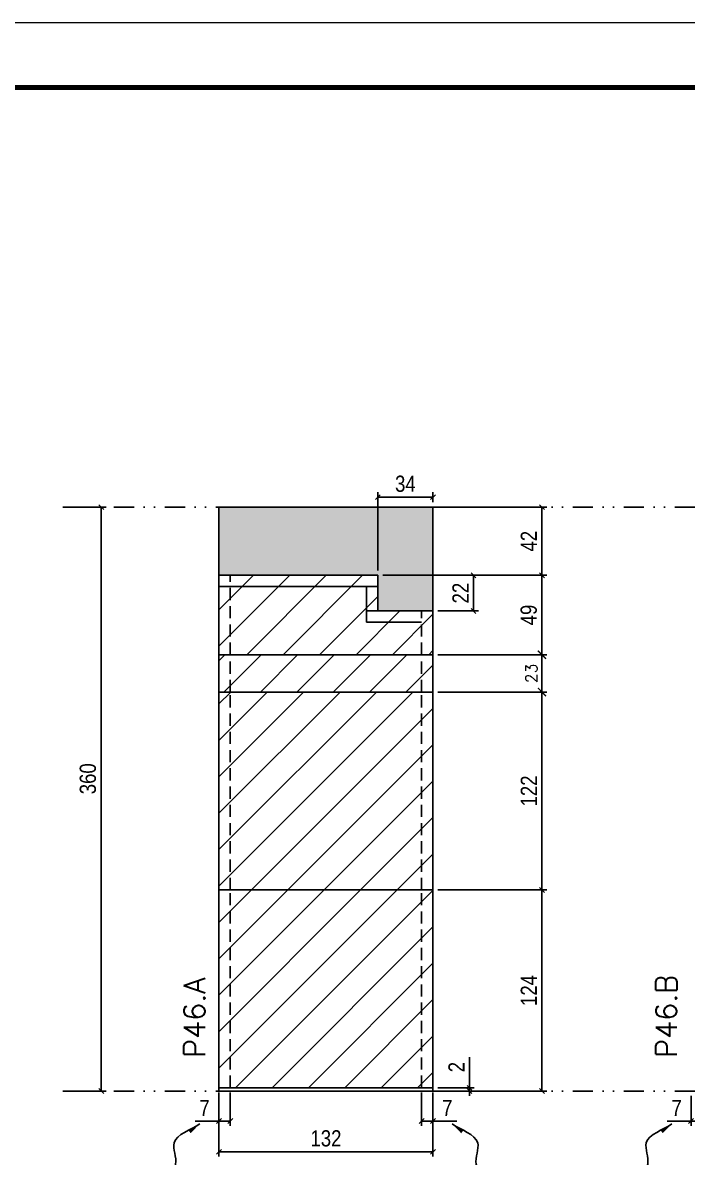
# Model space of a CAD drawing. Extents: x 2949 to 9203, y -16089 to 12527.
# Drawn here: x 6542 to 6952, y 7233 to 7932 of the extents above; entities that cross this region are included whole.
import ezdxf

# ---------------------------------------------------------------- set-up
doc = ezdxf.new("R2010")
doc.units = 0
for name, pattern in [('DASHED', [0.75, 0.5, -0.25]), ('DIVIDE2', [0.625, 0.25, -0.125, 0, -0.125, 0, -0.125]), ('HIDDEN', [0.375, 0.25, -0.125])]:
    doc.linetypes.add(name, pattern=pattern)
for name, color, linetype in [('COTA', 241, 'Continuous'), ('cotas', 4, 'Continuous'), ('Nível', 160, 'Continuous'), ('Painéis', 200, 'Continuous'), ('SARR_2.2x7', 40, 'Continuous'), ('Sarrafo de Pressão', 42, 'HIDDEN')]:
    doc.layers.add(name, color=color, linetype=linetype)
for name, color, linetype, lineweight in [('Folhas', 255, 'Continuous', 9), ('Hachura', 251, 'Continuous', 9), ('SARRAFO DE PRESSAO', 251, 'DASHED', 9), ('Texto Seção', 7, 'Continuous', 15)]:
    doc.layers.add(name, color=color, linetype=linetype, lineweight=lineweight)
doc.styles.add('COTA TECNICA', font='techl___.ttf', dxfattribs={"height": 10})
doc.styles.add('COTA TECNICA-50', font='techl___.ttf', dxfattribs={"height": 10})
doc.styles.add('REGUA-120', font='ROMANS.shx', dxfattribs={"height": 15})
doc.styles.add('ROMANS', font='romans.shx')
doc.styles.get("Standard").update_dxf_attribs({"font": 'arial.ttf'})
doc.dimstyles.new('COTA PAINEL-50', dxfattribs={"dimtxt": 10, "dimasz": 3, "dimexe": 3, "dimexo": 3, "dimgap": 3, "dimtad": 1, "dimdec": 1, "dimzin": 12, "dimdsep": 46, "dimtxsty": 'COTA TECNICA-50', "dimblk1": 'OBLIQUE', "dimblk2": 'OBLIQUE', "dimsah": 1, "dimcen": 0.9, "dimclrd": 4, "dimclre": 4, "dimclrt": 240, "dimadec": 1, "dimazin": 3, "dimtfac": 1, "dimtdec": 1, "dimtmove": 0, "dimatfit": 3, "dimfxl": 1, "dimtolj": 1, "dimtzin": 12, "dimarcsym": 0})
doc.dimstyles.new('Cota Paínel', dxfattribs={"dimtxt": 7, "dimasz": 5, "dimexe": 3, "dimexo": 3, "dimgap": 3, "dimtad": 1, "dimdec": 1, "dimzin": 12, "dimdsep": 46, "dimtxsty": 'ROMANS', "dimblk": 'ARCHTICK', "dimcen": 0, "dimclrd": 4, "dimclre": 4, "dimclrt": 1, "dimadec": 1, "dimazin": 3, "dimtfac": 1, "dimtdec": 1, "dimtmove": 0, "dimatfit": 3, "dimldrblk": 'OBLIQUE', "dimfxl": 1, "dimtolj": 1, "dimtzin": 12, "dimarcsym": 0})
doc.dimstyles.new('PAINEL', dxfattribs={"dimtxt": 10, "dimasz": 3, "dimexe": 3, "dimexo": 3, "dimgap": 3, "dimtad": 1, "dimdec": 1, "dimzin": 12, "dimdsep": 46, "dimtxsty": 'COTA TECNICA', "dimblk1": 'OBLIQUE', "dimblk2": 'OBLIQUE', "dimsah": 1, "dimcen": 0.9, "dimclrd": 4, "dimclre": 4, "dimclrt": 240, "dimadec": 1, "dimazin": 3, "dimtfac": 1, "dimtdec": 1, "dimtmove": 0, "dimatfit": 3, "dimfxl": 1, "dimtolj": 1, "dimtzin": 12, "dimarcsym": 0})
doc.dimstyles.get("Standard").update_dxf_attribs({"dimtxt": 0.18, "dimasz": 0.18, "dimexe": 0.18, "dimexo": 0.0625, "dimgap": 0.09, "dimtad": 0, "dimtih": 1, "dimtoh": 1, "dimdec": 4, "dimzin": 0, "dimdsep": 46, "dimtxsty": 'Standard', "dimcen": 0.09, "dimadec": 0, "dimazin": 0, "dimtfac": 1, "dimtdec": 4, "dimtofl": 0, "dimtmove": 0, "dimatfit": 3, "dimfxl": 1, "dimtolj": 1, "dimtzin": 0, "dimarcsym": 0})
pattern_1 = [(45, (-126071.967, -22713.47), (-11.2253202, 11.2253202), [])]

# ---------------------------------------------------------------- blocks, each defined once
blk = doc.blocks.new('9999999999')
at = {"layer": 'Folhas'}
blk.add_lwpolyline([(98138.98, 34190.21), (99623.98, 34190.21), (99623.98, 35240.21), (98138.98, 35240.21)], close=True, dxfattribs=at)
at = {"layer": 'Folhas', "color": 30, "const_width": 3}
blk.add_lwpolyline([(98213.98, 34230.21), (99583.98, 34230.21), (99583.98, 35200.21), (98213.98, 35200.21)], close=True, dxfattribs=at)
blk = doc.blocks.new('_Oblique')
at = {"color": 0, "linetype": 'ByBlock', "lineweight": -2}
blk.add_line((-0.5, -0.5), (0.5, 0.5), dxfattribs=at)
blk = doc.blocks.new('*D669')
at = {"layer": 'cotas', "color": 4, "linetype": 'ByBlock', "lineweight": -2, "transparency": 16777216}
for p, q in [((6570.19, 7633.72), (6593.91, 7633.72)), ((6590.91, 7633.72), (6590.91, 7273.72)), ((6570.19, 7273.72), (6593.91, 7273.72))]:
    blk.add_line(p, q, dxfattribs=at)
at = {"layer": 'Defpoints', "color": 0, "linetype": 'ByBlock', "transparency": 16777216}
for p in [(6567.19, 7633.72), (6567.19, 7273.72), (6590.91, 7273.72)]:
    blk.add_point(p, dxfattribs=at)
at = {"layer": 'cotas', "color": 4, "linetype": 'ByBlock', "lineweight": -2, "transparency": 16777216, "xscale": 3, "yscale": 3, "zscale": 3}
for p, rotation in [((6590.91, 7633.72), 90), ((6590.91, 7273.72), 270)]:
    blk.add_blockref('_Oblique', p, dxfattribs=dict(at, rotation=rotation))
at = {"layer": 'cotas', "color": 240, "linetype": 'ByBlock', "transparency": 16777216, "insert": (6582.69, 7466.25), "char_height": 10, "attachment_point": 5, "rotation": 90, "style": 'COTA TECNICA'}
blk.add_mtext('\\A1;360', dxfattribs=at)
blk = doc.blocks.new('*D636')
at = {"layer": 'COTA', "color": 4, "lineweight": -2, "transparency": 16777216}
for p, q in [((6663.49, 7272.72), (6663.49, 7233.26)), ((6795.49, 7272.72), (6795.49, 7233.26)), ((6663.49, 7236.26), (6795.49, 7236.26))]:
    blk.add_line(p, q, dxfattribs=at)
at = {"layer": 'Defpoints', "color": 0, "transparency": 16777216}
for p in [(6663.49, 7275.72), (6795.49, 7275.72), (6795.49, 7236.26)]:
    blk.add_point(p, dxfattribs=at)
at = {"layer": 'COTA', "color": 4, "lineweight": -2, "transparency": 16777216, "xscale": 3, "yscale": 3, "zscale": 3, "rotation": 180}
blk.add_blockref('_Oblique', (6663.49, 7236.26), dxfattribs=at)
at = {"layer": 'COTA', "color": 4, "lineweight": -2, "transparency": 16777216, "xscale": 3, "yscale": 3, "zscale": 3}
blk.add_blockref('_Oblique', (6795.49, 7236.26), dxfattribs=at)
at = {"layer": 'COTA', "color": 240, "transparency": 16777216, "insert": (6729.49, 7244.48), "char_height": 10, "attachment_point": 5, "style": 'COTA TECNICA'}
blk.add_mtext('\\A1;132', dxfattribs=at)
blk = doc.blocks.new('*D637')
at = {"layer": 'COTA', "color": 4, "lineweight": -2, "transparency": 16777216}
for p, q in [((6663.49, 7270.72), (6663.49, 7252.21)), ((6670.49, 7272.72), (6670.49, 7252.21)), ((6663.49, 7255.21), (6648.75, 7255.21)), ((6670.49, 7255.21), (6663.49, 7255.21))]:
    blk.add_line(p, q, dxfattribs=at)
at = {"layer": 'Defpoints', "color": 0, "transparency": 16777216}
for p in [(6670.49, 7275.72), (6663.49, 7273.72), (6663.49, 7255.21)]:
    blk.add_point(p, dxfattribs=at)
at = {"layer": 'COTA', "color": 4, "lineweight": -2, "transparency": 16777216, "xscale": 3, "yscale": 3, "zscale": 3, "rotation": 180}
blk.add_blockref('_Oblique', (6663.49, 7255.21), dxfattribs=at)
at = {"layer": 'COTA', "color": 4, "lineweight": -2, "transparency": 16777216, "xscale": 3, "yscale": 3, "zscale": 3}
blk.add_blockref('_Oblique', (6670.49, 7255.21), dxfattribs=at)
at = {"layer": 'COTA', "color": 240, "transparency": 16777216, "insert": (6654.62, 7263.28), "char_height": 10, "attachment_point": 5, "style": 'COTA TECNICA-50'}
blk.add_mtext('\\A1;7', dxfattribs=at)
blk = doc.blocks.new('*D638')
at = {"layer": 'COTA', "color": 4, "lineweight": -2, "transparency": 16777216}
for p, q in [((6788.49, 7272.72), (6788.49, 7252.21)), ((6795.49, 7270.72), (6795.49, 7252.21)), ((6788.49, 7255.21), (6795.49, 7255.21)), ((6795.49, 7255.21), (6810.22, 7255.21))]:
    blk.add_line(p, q, dxfattribs=at)
at = {"layer": 'Defpoints', "color": 0, "transparency": 16777216}
for p in [(6788.49, 7275.72), (6795.49, 7273.72), (6795.49, 7255.21)]:
    blk.add_point(p, dxfattribs=at)
at = {"layer": 'COTA', "color": 4, "lineweight": -2, "transparency": 16777216, "xscale": 3, "yscale": 3, "zscale": 3, "rotation": 180}
blk.add_blockref('_Oblique', (6788.49, 7255.21), dxfattribs=at)
at = {"layer": 'COTA', "color": 4, "lineweight": -2, "transparency": 16777216, "xscale": 3, "yscale": 3, "zscale": 3}
blk.add_blockref('_Oblique', (6795.49, 7255.21), dxfattribs=at)
at = {"layer": 'COTA', "color": 240, "transparency": 16777216, "insert": (6804.35, 7263.28), "char_height": 10, "attachment_point": 5, "style": 'COTA TECNICA-50'}
blk.add_mtext('\\A1;7', dxfattribs=at)
blk = doc.blocks.new('*D639')
at = {"layer": 'COTA', "color": 4, "lineweight": -2, "transparency": 16777216}
for p, q in [((6798.49, 7397.72), (6865.7, 7397.72)), ((6862.7, 7273.72), (6862.7, 7397.72)), ((6798.49, 7273.72), (6865.7, 7273.72))]:
    blk.add_line(p, q, dxfattribs=at)
at = {"layer": 'Defpoints', "color": 0, "transparency": 16777216}
for p in [(6795.49, 7397.72), (6862.7, 7397.72), (6795.49, 7273.72)]:
    blk.add_point(p, dxfattribs=at)
at = {"layer": 'COTA', "color": 4, "lineweight": -2, "transparency": 16777216, "xscale": 3, "yscale": 3, "zscale": 3}
for p, rotation in [((6862.7, 7397.72), 90), ((6862.7, 7273.72), 270)]:
    blk.add_blockref('_Oblique', p, dxfattribs=dict(at, rotation=rotation))
at = {"layer": 'COTA', "color": 240, "transparency": 16777216, "insert": (6854.62, 7335.72), "char_height": 10, "attachment_point": 5, "rotation": 90, "style": 'COTA TECNICA-50'}
blk.add_mtext('\\A1;124', dxfattribs=at)
blk = doc.blocks.new('*D640')
at = {"layer": 'COTA', "color": 4, "lineweight": -2, "transparency": 16777216}
for p, q in [((6818.01, 7275.72), (6818.01, 7294.52)), ((6798.49, 7275.72), (6821.01, 7275.72)), ((6818.01, 7273.72), (6818.01, 7275.72)), ((6798.49, 7273.72), (6821.01, 7273.72)), ((6818.01, 7273.72), (6818.01, 7270.72))]:
    blk.add_line(p, q, dxfattribs=at)
at = {"layer": 'Defpoints', "color": 0, "transparency": 16777216}
for p in [(6795.49, 7275.72), (6795.49, 7273.72), (6818.01, 7273.72)]:
    blk.add_point(p, dxfattribs=at)
at = {"layer": 'COTA', "color": 4, "lineweight": -2, "transparency": 16777216, "xscale": 3, "yscale": 3, "zscale": 3}
for p, rotation in [((6818.01, 7275.72), 270), ((6818.01, 7273.72), 90)]:
    blk.add_blockref('_Oblique', p, dxfattribs=dict(at, rotation=rotation))
at = {"layer": 'COTA', "color": 240, "transparency": 16777216, "insert": (6810.01, 7288.46), "char_height": 10, "attachment_point": 5, "rotation": 90, "style": 'COTA TECNICA-50'}
blk.add_mtext('\\A1;2', dxfattribs=at)
blk = doc.blocks.new('*D641')
at = {"layer": 'COTA', "color": 4, "linetype": 'ByBlock', "lineweight": -2, "transparency": 16777216}
for p, q in [((6798.49, 7519.72), (6865.7, 7519.72)), ((6862.7, 7519.72), (6862.7, 7397.72)), ((6798.49, 7397.72), (6865.7, 7397.72))]:
    blk.add_line(p, q, dxfattribs=at)
at = {"layer": 'Defpoints', "color": 0, "linetype": 'ByBlock', "transparency": 16777216}
for p in [(6795.49, 7519.72), (6795.49, 7397.72), (6862.7, 7397.72)]:
    blk.add_point(p, dxfattribs=at)
at = {"layer": 'COTA', "color": 4, "linetype": 'ByBlock', "lineweight": -2, "transparency": 16777216, "xscale": 3, "yscale": 3, "zscale": 3}
for p, rotation in [((6862.7, 7519.72), 90), ((6862.7, 7397.72), 270)]:
    blk.add_blockref('_Oblique', p, dxfattribs=dict(at, rotation=rotation))
at = {"layer": 'COTA', "color": 240, "linetype": 'ByBlock', "transparency": 16777216, "insert": (6854.64, 7458.72), "char_height": 10, "attachment_point": 5, "rotation": 90, "style": 'COTA TECNICA'}
blk.add_mtext('\\A1;122', dxfattribs=at)
blk = doc.blocks.new('*D644')
at = {"layer": 'COTA', "color": 4, "linetype": 'ByBlock', "lineweight": -2, "transparency": 16777216}
for p, q in [((6798.49, 7591.72), (6865.7, 7591.72)), ((6862.7, 7591.72), (6862.7, 7542.72)), ((6798.49, 7542.72), (6865.7, 7542.72))]:
    blk.add_line(p, q, dxfattribs=at)
at = {"layer": 'Defpoints', "color": 0, "linetype": 'ByBlock', "transparency": 16777216}
for p in [(6795.49, 7591.72), (6795.49, 7542.72), (6862.7, 7542.72)]:
    blk.add_point(p, dxfattribs=at)
at = {"layer": 'COTA', "color": 4, "linetype": 'ByBlock', "lineweight": -2, "transparency": 16777216, "xscale": 3, "yscale": 3, "zscale": 3}
for p, rotation in [((6862.7, 7591.72), 90), ((6862.7, 7542.72), 270)]:
    blk.add_blockref('_Oblique', p, dxfattribs=dict(at, rotation=rotation))
at = {"layer": 'COTA', "color": 240, "linetype": 'ByBlock', "transparency": 16777216, "insert": (6854.6, 7567.22), "char_height": 10, "attachment_point": 5, "rotation": 90, "style": 'COTA TECNICA'}
blk.add_mtext('\\A1;49', dxfattribs=at)
blk = doc.blocks.new('*D647')
at = {"layer": 'COTA', "color": 4, "lineweight": -2, "transparency": 16777216}
for p, q in [((6954.68, 7270.72), (6954.68, 7252.21)), ((6961.68, 7272.72), (6961.68, 7252.21)), ((6954.68, 7255.21), (6939.94, 7255.21)), ((6961.68, 7255.21), (6954.68, 7255.21))]:
    blk.add_line(p, q, dxfattribs=at)
at = {"layer": 'Defpoints', "color": 0, "transparency": 16777216}
for p in [(6961.68, 7275.72), (6954.68, 7273.72), (6954.68, 7255.21)]:
    blk.add_point(p, dxfattribs=at)
at = {"layer": 'COTA', "color": 4, "lineweight": -2, "transparency": 16777216, "xscale": 3, "yscale": 3, "zscale": 3, "rotation": 180}
blk.add_blockref('_Oblique', (6954.68, 7255.21), dxfattribs=at)
at = {"layer": 'COTA', "color": 4, "lineweight": -2, "transparency": 16777216, "xscale": 3, "yscale": 3, "zscale": 3}
blk.add_blockref('_Oblique', (6961.68, 7255.21), dxfattribs=at)
at = {"layer": 'COTA', "color": 240, "transparency": 16777216, "insert": (6945.81, 7263.28), "char_height": 10, "attachment_point": 5, "style": 'COTA TECNICA-50'}
blk.add_mtext('\\A1;7', dxfattribs=at)
blk = doc.blocks.new('*D666')
at = {"layer": 'COTA', "color": 4, "linetype": 'ByBlock', "lineweight": -2, "transparency": 16777216}
for p, q in [((6764.49, 7591.72), (6823.49, 7591.72)), ((6820.49, 7591.72), (6820.49, 7569.72)), ((6798.49, 7569.72), (6823.49, 7569.72))]:
    blk.add_line(p, q, dxfattribs=at)
at = {"layer": 'Defpoints', "color": 0, "linetype": 'ByBlock', "transparency": 16777216}
for p in [(6761.49, 7591.72), (6795.49, 7569.72), (6820.49, 7569.72)]:
    blk.add_point(p, dxfattribs=at)
at = {"layer": 'COTA', "color": 4, "linetype": 'ByBlock', "lineweight": -2, "transparency": 16777216, "xscale": 3, "yscale": 3, "zscale": 3}
for p, rotation in [((6820.49, 7591.72), 90), ((6820.49, 7569.72), 270)]:
    blk.add_blockref('_Oblique', p, dxfattribs=dict(at, rotation=rotation))
at = {"layer": 'COTA', "color": 240, "linetype": 'ByBlock', "transparency": 16777216, "insert": (6812.49, 7580.72), "char_height": 10, "attachment_point": 5, "rotation": 90, "style": 'COTA TECNICA'}
blk.add_mtext('\\A1;22', dxfattribs=at)
blk = doc.blocks.new('*D660')
at = {"layer": 'COTA', "color": 4, "linetype": 'ByBlock', "lineweight": -2, "transparency": 16777216}
for p, q in [((6798.49, 7633.72), (6865.7, 7633.72)), ((6862.7, 7591.72), (6862.7, 7633.72)), ((6764.49, 7591.72), (6865.7, 7591.72))]:
    blk.add_line(p, q, dxfattribs=at)
at = {"layer": 'Defpoints', "color": 0, "linetype": 'ByBlock', "transparency": 16777216}
for p in [(6795.49, 7633.72), (6862.7, 7633.72), (6761.49, 7591.72)]:
    blk.add_point(p, dxfattribs=at)
at = {"layer": 'COTA', "color": 4, "linetype": 'ByBlock', "lineweight": -2, "transparency": 16777216, "xscale": 3, "yscale": 3, "zscale": 3}
for p, rotation in [((6862.7, 7633.72), 90), ((6862.7, 7591.72), 270)]:
    blk.add_blockref('_Oblique', p, dxfattribs=dict(at, rotation=rotation))
at = {"layer": 'COTA', "color": 240, "linetype": 'ByBlock', "transparency": 16777216, "insert": (6854.62, 7612.72), "char_height": 10, "attachment_point": 5, "rotation": 90, "style": 'COTA TECNICA'}
blk.add_mtext('\\A1;42', dxfattribs=at)
blk = doc.blocks.new('*D652')
at = {"layer": 'cotas', "color": 4, "linetype": 'ByBlock', "lineweight": -2, "transparency": 16777216}
for p, q in [((6761.49, 7594.72), (6761.49, 7642.88)), ((6761.49, 7639.88), (6795.49, 7639.88)), ((6795.49, 7636.72), (6795.49, 7642.88))]:
    blk.add_line(p, q, dxfattribs=at)
at = {"layer": 'Defpoints', "color": 0, "linetype": 'ByBlock', "transparency": 16777216}
for p in [(6795.49, 7639.88), (6795.49, 7633.72), (6761.49, 7591.72)]:
    blk.add_point(p, dxfattribs=at)
at = {"layer": 'cotas', "color": 4, "linetype": 'ByBlock', "lineweight": -2, "transparency": 16777216, "xscale": 3, "yscale": 3, "zscale": 3, "rotation": 180}
blk.add_blockref('_Oblique', (6761.49, 7639.88), dxfattribs=at)
at = {"layer": 'cotas', "color": 4, "linetype": 'ByBlock', "lineweight": -2, "transparency": 16777216, "xscale": 3, "yscale": 3, "zscale": 3}
blk.add_blockref('_Oblique', (6795.49, 7639.88), dxfattribs=at)
at = {"layer": 'cotas', "color": 240, "linetype": 'ByBlock', "transparency": 16777216, "insert": (6778.49, 7648.1), "char_height": 10, "attachment_point": 5, "style": 'COTA TECNICA'}
blk.add_mtext('\\A1;34', dxfattribs=at)
blk = doc.blocks.new('_ArchTick')
at = {"color": 0, "linetype": 'ByBlock', "const_width": 0.15}
blk.add_lwpolyline([(-0.5, -0.5), (0.5, 0.5)], dxfattribs=at)
blk = doc.blocks.new('*D654')
at = {"layer": 'COTA', "color": 4, "lineweight": -2, "transparency": 16777216}
for p, q in [((6798.49, 7542.72), (6865.7, 7542.72)), ((6862.7, 7542.72), (6862.7, 7519.72)), ((6798.49, 7519.72), (6865.7, 7519.72))]:
    blk.add_line(p, q, dxfattribs=at)
at = {"layer": 'Defpoints', "color": 0, "transparency": 16777216}
for p in [(6795.49, 7542.72), (6795.49, 7519.72), (6862.7, 7519.72)]:
    blk.add_point(p, dxfattribs=at)
at = {"layer": 'COTA', "color": 4, "lineweight": -2, "transparency": 16777216, "xscale": 5, "yscale": 5, "zscale": 5}
for p, rotation in [((6862.7, 7542.72), 90), ((6862.7, 7519.72), 270)]:
    blk.add_blockref('_ArchTick', p, dxfattribs=dict(at, rotation=rotation))
at = {"layer": 'COTA', "color": 1, "transparency": 16777216, "insert": (6856.2, 7531.22), "char_height": 7, "attachment_point": 5, "rotation": 90, "style": 'ROMANS'}
blk.add_mtext('\\A1;23', dxfattribs=at)

msp = doc.modelspace()

# ---------------------------------------------------------------- hatches: boundary and pattern name
at = {"layer": 'COTA', "linetype": 'ByBlock'}
h = msp.add_hatch(dxfattribs=at)
h.set_pattern_fill('AR-CONC', color=256, scale=0.03)
h.set_pattern_definition([(50, (-126071.9665, -22690.4705), (5.46554007, -0.47817257), [0.5715, -6.2865]), (355, (-126071.9665, -22690.4705), (-1.05730264, 5.73170536), [0.4572, -5.02921753]), (100.4514447, (-126071.511, -22690.5104), (4.40823741, 5.25353256), [0.48570026, -5.34270734]), (46.1842, (-126071.9665, -22688.9465), (8.13237123, -1.26126984), [0.85725, -9.42975]), (96.6355576, (-126071.289, -22689.052), (7.122124, 7.42278374), [0.7285507, -8.01406824]), (351.184151, (-126071.9665, -22688.9465), (7.122124, 7.42278374), [0.685799, -7.54379196]), (21, (-126071.2045, -22689.3275), (4.54843174, -3.06795595), [0.5715, -6.2865]), (326, (-126071.2045, -22689.3275), (1.85406085, 5.52563898), [0.4572, -5.0292]), (71.451445, (-126070.8255, -22689.583), (6.40249258, 2.45768307), [0.48570026, -5.34269813]), (37.5, (-126071.9665, -22690.4705), (0.092658098, 2.536651166), [0, -4.96824, 0, -5.1054, 0, -5.04825]), (7.5, (-126071.9665, -22690.4705), (2.004589875, 3.005417245), [0, -2.91084, 0, -4.85394, 0, -1.92405]), (327.5, (-126073.6658, -22690.4705), (4.067717855, -0.17186232), [0, -1.905, 0, -5.9436, 0, -7.8867]), (317.5, (-126074.4278, -22690.4705), (4.44387544, 0.76279473), [0, -2.4765, 0, -3.94716, 0, -5.6007])])
h.paths.add_polyline_path([(6795.49, 7633.72), (6663.49, 7633.72), (6663.49, 7591.72), (6761.49, 7591.72), (6761.49, 7569.72), (6795.49, 7569.72)])
at = {"layer": 'Hachura', "linetype": 'ByBlock'}
h = msp.add_hatch(dxfattribs=at)
h.set_pattern_fill('ANSI31', color=256, scale=5)
h.set_pattern_definition([(45, (0, -36), (-11.22532, 11.22532), [])])
h.paths.add_polyline_path([(6795.49, 7542.72), (6795.49, 7569.72), (6761.49, 7569.72), (6761.49, 7591.72), (6663.49, 7591.72), (6663.49, 7542.72)])
at = {"layer": 'Hachura'}
h = msp.add_hatch(dxfattribs=at)
h.set_pattern_fill('ANSI31', color=256, scale=5)
h.paths.add_polyline_path([(6795.49, 7542.72), (6663.49, 7542.72), (6663.49, 7519.72), (6795.49, 7519.72)])
at = {"layer": 'Hachura', "linetype": 'ByBlock'}
h = msp.add_hatch(dxfattribs=at)
h.set_pattern_fill('ANSI31', color=256, scale=5)
h.set_pattern_definition(pattern_1)
h.paths.add_polyline_path([(6795.49, 7397.72), (6795.49, 7519.72), (6663.49, 7519.72), (6663.49, 7397.72)])
h = msp.add_hatch(dxfattribs=at)
h.set_pattern_fill('ANSI31', color=256, scale=5)
h.set_pattern_definition(pattern_1)
h.paths.add_polyline_path([(6795.49, 7397.72), (6663.49, 7397.72), (6663.49, 7275.72), (6795.49, 7275.72)])

# ---------------------------------------------------------------- linework, layer by layer
at = {"layer": 'COTA', "linetype": 'ByBlock'}
for p, q in [((6663.49, 7633.72), (6663.49, 7591.72)), ((6663.49, 7633.72), (6795.49, 7633.72)), ((6795.49, 7569.72), (6795.49, 7633.72)), ((6663.49, 7591.72), (6761.49, 7591.72))]:
    msp.add_line(p, q, dxfattribs=at)
at = {"layer": 'Nível', "color": 4, "linetype": 'DIVIDE2', "ltscale": 50}
for p, q in [((6567.19, 7633.72), (7577.53, 7633.72)), ((6567.19, 7273.72), (7577.53, 7273.72))]:
    msp.add_line(p, q, dxfattribs=at)
at = {"layer": 'Painéis'}
for p, q in [((6761.49, 7591.72), (6663.49, 7591.72)), ((6663.49, 7591.72), (6663.49, 7397.72)), ((6795.49, 7397.72), (6795.49, 7569.72)), ((6795.49, 7542.72), (6663.49, 7542.72)), ((6795.49, 7519.72), (6663.49, 7519.72)), ((6663.49, 7397.72), (6795.49, 7397.72))]:
    msp.add_line(p, q, dxfattribs=at)
at = {"layer": 'Painéis', "linetype": 'ByBlock'}
for p, q in [((6761.49, 7569.72), (6761.49, 7591.72)), ((6795.49, 7569.72), (6761.49, 7569.72))]:
    msp.add_line(p, q, dxfattribs=at)
at = {"layer": 'Painéis'}
for points in [[(6663.49, 7275.72), (6795.49, 7275.72), (6795.49, 7397.72), (6663.49, 7397.72)], [(6663.49, 7275.72), (6795.49, 7275.72), (6795.49, 7273.72), (6663.49, 7273.72)]]:
    msp.add_lwpolyline(points, close=True, dxfattribs=at)
at = {"layer": 'SARR_2.2x7'}
for p, q in [((6663.49, 7584.72), (6761.49, 7584.72)), ((6754.49, 7562.72), (6754.49, 7584.72)), ((6761.49, 7569.72), (6754.49, 7569.72)), ((6788.49, 7562.72), (6754.49, 7562.72))]:
    msp.add_line(p, q, dxfattribs=at)
at = {"layer": 'Sarrafo de Pressão', "ltscale": 30}
for p, q in [((6670.49, 7542.72), (6670.49, 7591.72)), ((6788.49, 7542.72), (6788.49, 7569.72)), ((6788.49, 7569.72), (6795.49, 7569.72)), ((6670.49, 7519.72), (6670.49, 7542.72)), ((6788.49, 7519.72), (6788.49, 7542.72)), ((6670.49, 7397.72), (6670.49, 7519.72)), ((6788.49, 7397.72), (6788.49, 7519.72)), ((6670.49, 7275.72), (6670.49, 7397.72)), ((6788.49, 7275.72), (6788.49, 7397.72))]:
    msp.add_line(p, q, dxfattribs=at)

# ---------------------------------------------------------------- block references
at = {"layer": 'SARRAFO DE PRESSAO', "color": 6, "linetype": 'ByBlock'}
msp.add_blockref('9999999999', (-92006.44, -27307.77), dxfattribs=at)

# ---------------------------------------------------------------- texts
at = {"layer": 'Texto Seção', "char_height": 13, "width": 285.3299, "attachment_point": 7, "rotation": 90, "style": 'REGUA-120'}
for s, insert in [('P46.A', (6654.94, 7294.18)), ('P46.B', (6946.01, 7294.18))]:
    msp.add_mtext(s, dxfattribs=dict(at, insert=insert))

# ---------------------------------------------------------------- dimensions: what is measured, and where the dimension line sits
at = {"layer": 'COTA', "linetype": 'ByBlock'}
for base, p1, p2, picture, middle in [((6862.7, 7633.72), (6761.49, 7591.72), (6795.49, 7633.72), '*D660', (6854.62, 7612.72)), ((6820.49, 7569.72), (6761.49, 7591.72), (6795.49, 7569.72), '*D666', (6812.49, 7580.72)), ((6862.7, 7542.72), (6795.49, 7591.72), (6795.49, 7542.72), '*D644', (6854.6, 7567.22)), ((6862.7, 7397.72), (6795.49, 7519.72), (6795.49, 7397.72), '*D641', (6854.64, 7458.72))]:
    dim = msp.add_linear_dim(base=base, p1=p1, p2=p2, angle=90, dimstyle='PAINEL', dxfattribs=at)
    dim.commit()
    dim.dimension.update_dxf_attribs({"geometry": picture, "text_midpoint": middle})
at = {"layer": 'COTA'}
for base, p1, p2, angle, dimstyle, picture, middle in [((6862.7, 7519.72), (6795.49, 7542.72), (6795.49, 7519.72), 90, 'Cota Paínel', '*D654', (6856.2, 7531.22)), ((6862.7, 7397.72), (6795.49, 7273.72), (6795.49, 7397.72), 90, 'COTA PAINEL-50', '*D639', (6854.62, 7335.72)), ((6663.49, 7255.21), (6670.49, 7275.72), (6663.49, 7273.72), 180, 'COTA PAINEL-50', '*D637', (6654.62, 7263.28)), ((6954.68, 7255.21), (6961.68, 7275.72), (6954.68, 7273.72), 180, 'COTA PAINEL-50', '*D647', (6945.81, 7263.28))]:
    dim = msp.add_linear_dim(base=base, p1=p1, p2=p2, angle=angle, dimstyle=dimstyle, dxfattribs=at)
    dim.commit()
    dim.dimension.update_dxf_attribs({"geometry": picture, "text_midpoint": middle})
dim = msp.add_linear_dim(base=(6818.01, 7273.72), p1=(6795.49, 7275.72), p2=(6795.49, 7273.72), angle=90, dimstyle='COTA PAINEL-50', dxfattribs=at)
dim.commit()
dim.dimension.update_dxf_attribs({"geometry": '*D640', "text_midpoint": (6818.01, 7288.46), "dimtype": 160})
dim = msp.add_linear_dim(base=(6795.49, 7236.26), p1=(6663.49, 7275.72), p2=(6795.49, 7275.72), dimstyle='PAINEL', override={"dimarcsym": 2}, dxfattribs=at)
dim.commit()
dim.dimension.update_dxf_attribs({"geometry": '*D636', "text_midpoint": (6729.49, 7244.48)})
dim = msp.add_linear_dim(base=(6795.49, 7255.21), p1=(6788.49, 7275.72), p2=(6795.49, 7273.72), dimstyle='COTA PAINEL-50', dxfattribs=at)
dim.commit()
dim.dimension.update_dxf_attribs({"geometry": '*D638', "text_midpoint": (6804.35, 7263.28)})
at = {"layer": 'cotas', "linetype": 'ByBlock'}
dim = msp.add_linear_dim(base=(6795.49, 7639.88), p1=(6761.49, 7591.72), p2=(6795.49, 7633.72), dimstyle='PAINEL', dxfattribs=at)
dim.commit()
dim.dimension.update_dxf_attribs({"geometry": '*D652', "text_midpoint": (6778.49, 7648.1)})
dim = msp.add_linear_dim(base=(6590.91, 7273.72), p1=(6567.19, 7633.72), p2=(6567.19, 7273.72), angle=90, dimstyle='PAINEL', dxfattribs=at)
dim.commit()
dim.dimension.update_dxf_attribs({"geometry": '*D669', "text_midpoint": (6590.91, 7466.25), "dimtype": 160})

# ---------------------------------------------------------------- leaders
at = {"layer": 'COTA', "path_type": 1}
for points in [[(6651.66, 7253.54), (6635.87, 7241.7), (6636.8, 7228.7), (6631.24, 7218.91)], [(6807.31, 7253.54), (6823.1, 7241.7), (6822.17, 7228.7), (6827.73, 7218.91)], [(6942.85, 7253.54), (6927.06, 7241.7), (6927.99, 7228.7), (6922.43, 7218.91)]]:
    msp.add_leader(points, dimstyle='Standard', override={"dimasz": 8}, dxfattribs=at)

doc.saveas('drawing.dxf')
